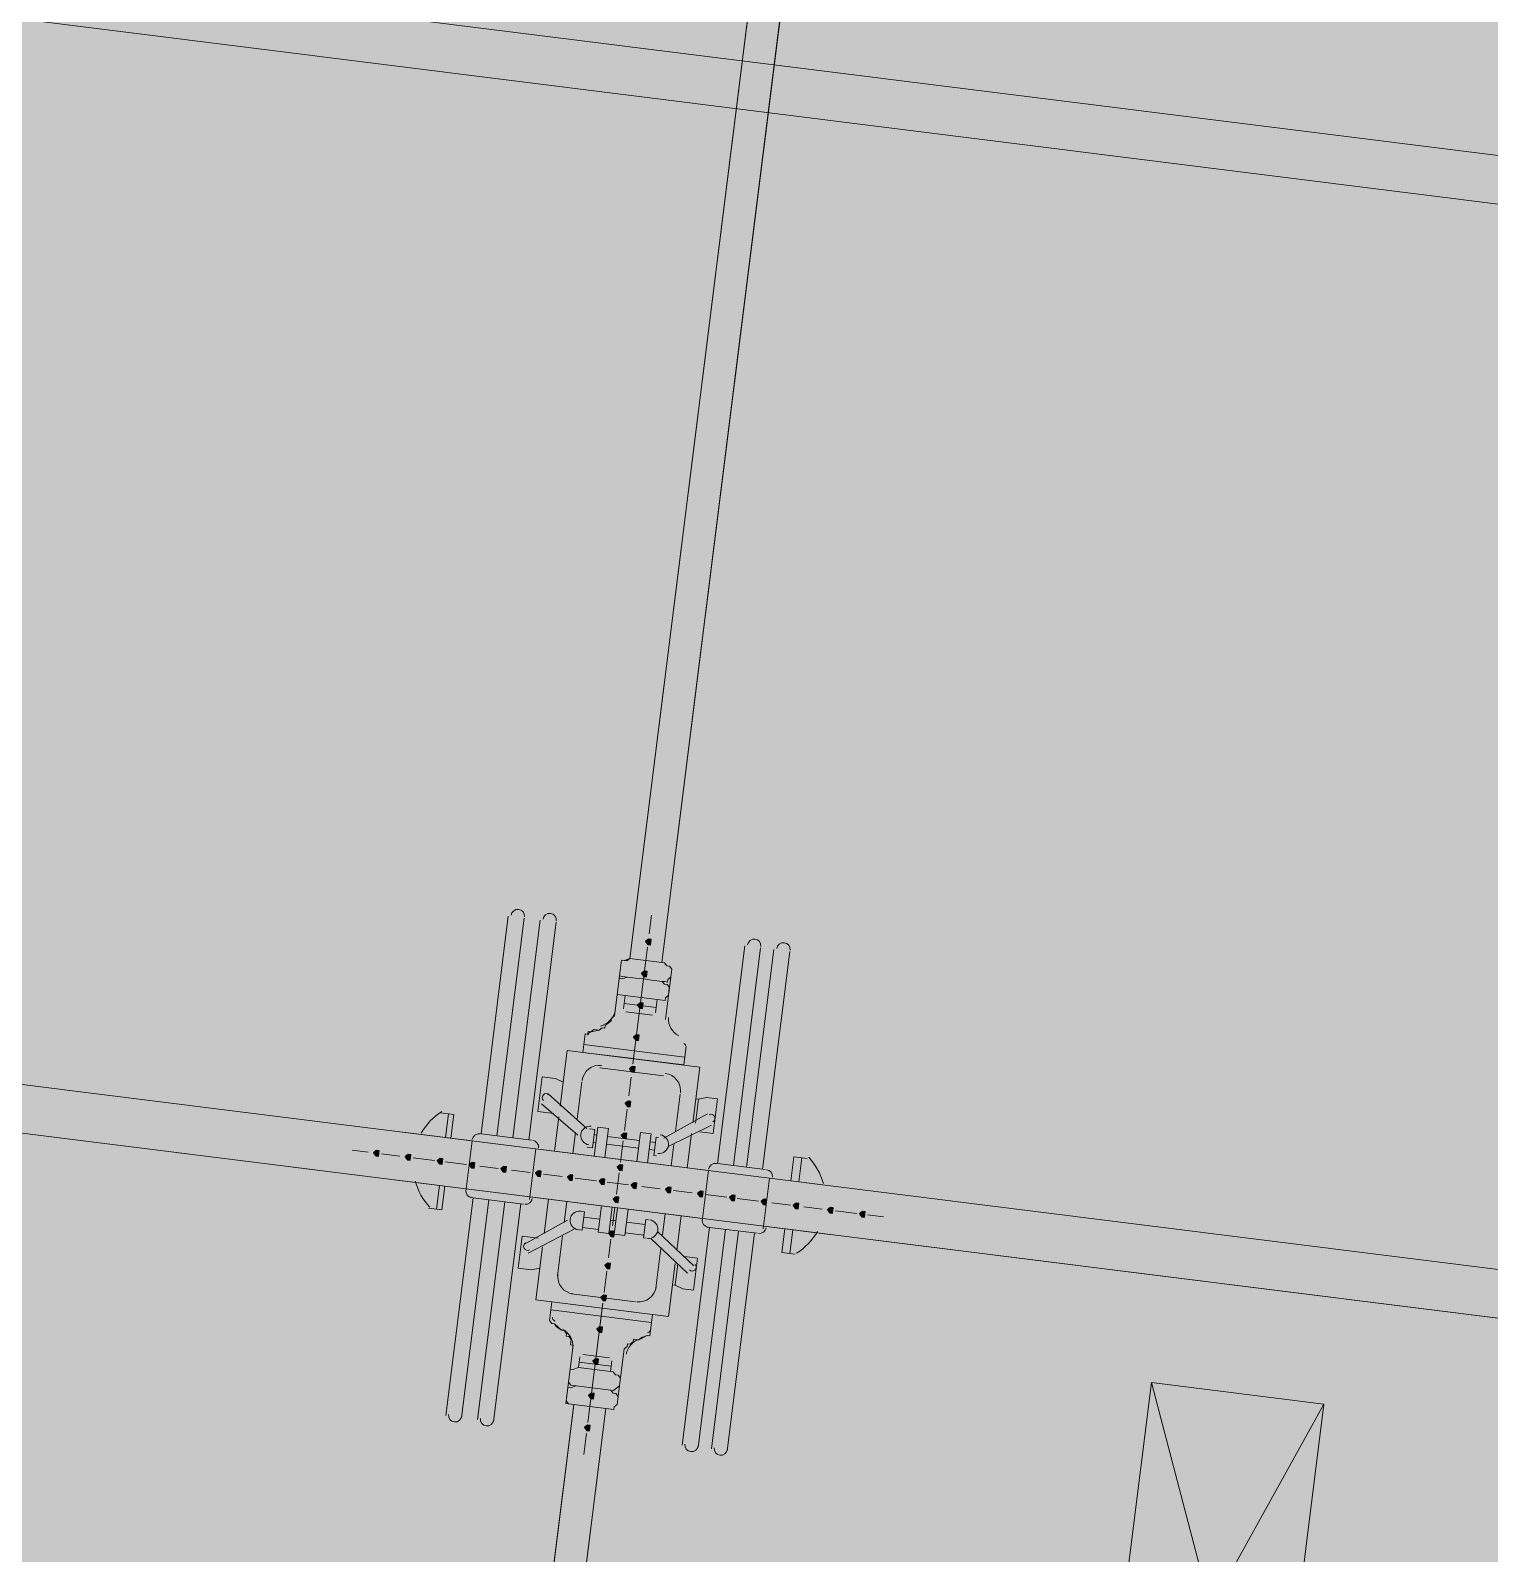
# Model space of a CAD drawing. Header units: metres. Extents: x -4 to 509425, y 7549 to 4732445.
# Drawn here: x 476043.665 to 476048.279, y 4719740.598 to 4719745.415 of the extents above; entities that cross this region are included whole.
import ezdxf

# ---------------------------------------------------------------- set-up
doc = ezdxf.new("R2010")
doc.units = ezdxf.units.M
doc.header["$LTSCALE"] = 0.01
doc.header["$MEASUREMENT"] = 0
doc.layers.get('0').update_dxf_attribs({"lineweight": 0})
doc.layers.add('_SUBESTACIÓN', color=1, linetype='Continuous')
doc.layers.add('SUBESTACION LA VID', color=253, linetype='Continuous')

# ---------------------------------------------------------------- blocks, each defined once
blk = doc.blocks.new('A$Cfff6051d')
at = {"layer": 'SUBESTACION LA VID', "transparency": 33554687}
h = blk.add_hatch(color=256, dxfattribs=at)
h.dxf.hatch_style = 2
h.paths.add_polyline_path([(476045.6269, 4719742.5315), (476045.6279, 4719742.5399), (476045.6195, 4719742.541), (476045.6101, 4719742.5336), (476045.6174, 4719742.5242), (476045.6258, 4719742.5231)])
h = blk.add_hatch(color=256, dxfattribs=at)
h.dxf.hatch_style = 2
h.paths.add_polyline_path([(476045.6142, 4719742.4307), (476045.6153, 4719742.4391), (476045.6069, 4719742.4402), (476045.5974, 4719742.4328), (476045.6048, 4719742.4234), (476045.6132, 4719742.4223)])
h = blk.add_hatch(color=256, dxfattribs=at)
h.dxf.hatch_style = 2
h.paths.add_polyline_path([(476045.6016, 4719742.3299), (476045.6026, 4719742.3383), (476045.5942, 4719742.3394), (476045.5848, 4719742.332), (476045.5921, 4719742.3226), (476045.6005, 4719742.3215)])
h = blk.add_hatch(color=256, dxfattribs=at)
h.dxf.hatch_style = 2
h.paths.add_polyline_path([(476045.5889, 4719742.2291), (476045.59, 4719742.2375), (476045.5816, 4719742.2386), (476045.5721, 4719742.2312), (476045.5795, 4719742.2218), (476045.5879, 4719742.2207)])
h = blk.add_hatch(color=256, dxfattribs=at)
h.dxf.hatch_style = 2
h.paths.add_polyline_path([(476045.5763, 4719742.1283), (476045.5774, 4719742.1367), (476045.569, 4719742.1378), (476045.5595, 4719742.1304), (476045.5668, 4719742.121), (476045.5752, 4719742.1199)])
h = blk.add_hatch(color=256, dxfattribs=at)
h.dxf.hatch_style = 2
h.paths.add_polyline_path([(476045.5626, 4719742.0191), (476045.5637, 4719742.0275), (476045.5553, 4719742.0286), (476045.5458, 4719742.0212), (476045.5532, 4719742.0118), (476045.5616, 4719742.0107)])
h = blk.add_hatch(color=256, dxfattribs=at)
h.dxf.hatch_style = 2
h.paths.add_polyline_path([(476045.55, 4719741.9183), (476045.551, 4719741.9267), (476045.5426, 4719741.9278), (476045.5332, 4719741.9204), (476045.5405, 4719741.911), (476045.5489, 4719741.9099)])
h = blk.add_hatch(color=256, dxfattribs=at)
h.dxf.hatch_style = 2
h.paths.add_polyline_path([(476044.7666, 4719741.8629), (476044.7676, 4719741.8713), (476044.7592, 4719741.8724), (476044.7498, 4719741.865), (476044.7571, 4719741.8556), (476044.7655, 4719741.8545)])
h = blk.add_hatch(color=256, dxfattribs=at)
h.dxf.hatch_style = 2
h.paths.add_polyline_path([(476044.8674, 4719741.8503), (476044.8684, 4719741.8587), (476044.86, 4719741.8598), (476044.8506, 4719741.8524), (476044.8579, 4719741.843), (476044.8663, 4719741.8419)])
h = blk.add_hatch(color=256, dxfattribs=at)
h.dxf.hatch_style = 2
h.paths.add_polyline_path([(476044.9682, 4719741.8377), (476044.9692, 4719741.8461), (476044.9608, 4719741.8471), (476044.9514, 4719741.8398), (476044.9587, 4719741.8303), (476044.9671, 4719741.8293)])
h = blk.add_hatch(color=256, dxfattribs=at)
h.dxf.hatch_style = 2
h.paths.add_polyline_path([(476045.069, 4719741.825), (476045.0701, 4719741.8334), (476045.0617, 4719741.8345), (476045.0522, 4719741.8271), (476045.0595, 4719741.8177), (476045.0679, 4719741.8166)])
h = blk.add_hatch(color=256, dxfattribs=at)
h.dxf.hatch_style = 2
h.paths.add_polyline_path([(476045.1698, 4719741.8124), (476045.1709, 4719741.8208), (476045.1625, 4719741.8218), (476045.153, 4719741.8145), (476045.1603, 4719741.805), (476045.1687, 4719741.804)])
h = blk.add_hatch(color=256, dxfattribs=at)
h.dxf.hatch_style = 2
h.paths.add_polyline_path([(476045.279, 4719741.7987), (476045.2801, 4719741.8071), (476045.2717, 4719741.8082), (476045.2622, 4719741.8008), (476045.2696, 4719741.7914), (476045.278, 4719741.7903)])
h = blk.add_hatch(color=256, dxfattribs=at)
h.dxf.hatch_style = 2
h.paths.add_polyline_path([(476045.3798, 4719741.7861), (476045.3809, 4719741.7945), (476045.3725, 4719741.7955), (476045.363, 4719741.7882), (476045.3704, 4719741.7787), (476045.3788, 4719741.7777)])
h = blk.add_hatch(color=256, dxfattribs=at)
h.dxf.hatch_style = 2
h.paths.add_polyline_path([(476045.4806, 4719741.7734), (476045.4817, 4719741.7818), (476045.4733, 4719741.7829), (476045.4638, 4719741.7755), (476045.4712, 4719741.7661), (476045.4796, 4719741.765)])
h = blk.add_hatch(color=256, dxfattribs=at)
h.dxf.hatch_style = 2
h.paths.add_polyline_path([(476045.5373, 4719741.8175), (476045.5384, 4719741.8259), (476045.53, 4719741.827), (476045.5205, 4719741.8196), (476045.5279, 4719741.8102), (476045.5363, 4719741.8091)])
h = blk.add_hatch(color=256, dxfattribs=at)
h.dxf.hatch_style = 2
h.paths.add_polyline_path([(476045.5814, 4719741.7608), (476045.5825, 4719741.7692), (476045.5741, 4719741.7702), (476045.5646, 4719741.7629), (476045.572, 4719741.7534), (476045.5804, 4719741.7524)])
h = blk.add_hatch(color=256, dxfattribs=at)
h.dxf.hatch_style = 2
h.paths.add_polyline_path([(476045.6906, 4719741.7471), (476045.6917, 4719741.7555), (476045.6833, 4719741.7565), (476045.6738, 4719741.7492), (476045.6812, 4719741.7397), (476045.6896, 4719741.7387)])
h = blk.add_hatch(color=256, dxfattribs=at)
h.dxf.hatch_style = 2
h.paths.add_polyline_path([(476045.7914, 4719741.7345), (476045.7925, 4719741.7429), (476045.7841, 4719741.7439), (476045.7746, 4719741.7366), (476045.782, 4719741.7271), (476045.7904, 4719741.7261)])
h = blk.add_hatch(color=256, dxfattribs=at)
h.dxf.hatch_style = 2
h.paths.add_polyline_path([(476045.5247, 4719741.7167), (476045.5258, 4719741.7251), (476045.5174, 4719741.7262), (476045.5079, 4719741.7188), (476045.5152, 4719741.7094), (476045.5236, 4719741.7083)])
h = blk.add_hatch(color=256, dxfattribs=at)
h.dxf.hatch_style = 2
h.paths.add_polyline_path([(476045.8922, 4719741.7218), (476045.8933, 4719741.7302), (476045.8849, 4719741.7313), (476045.8754, 4719741.7239), (476045.8828, 4719741.7145), (476045.8912, 4719741.7134)])
h = blk.add_hatch(color=256, dxfattribs=at)
h.dxf.hatch_style = 2
h.paths.add_polyline_path([(476045.993, 4719741.7092), (476045.9941, 4719741.7176), (476045.9857, 4719741.7186), (476045.9762, 4719741.7113), (476045.9836, 4719741.7018), (476045.992, 4719741.7008)])
h = blk.add_hatch(color=256, dxfattribs=at)
h.dxf.hatch_style = 2
h.paths.add_polyline_path([(476046.0938, 4719741.6965), (476046.0949, 4719741.7049), (476046.0865, 4719741.706), (476046.077, 4719741.6987), (476046.0844, 4719741.6892), (476046.0928, 4719741.6881)])
h = blk.add_hatch(color=256, dxfattribs=at)
h.dxf.hatch_style = 2
h.paths.add_polyline_path([(476046.203, 4719741.6829), (476046.2041, 4719741.6913), (476046.1957, 4719741.6923), (476046.1862, 4719741.685), (476046.1936, 4719741.6755), (476046.202, 4719741.6745)])
h = blk.add_hatch(color=256, dxfattribs=at)
h.dxf.hatch_style = 2
h.paths.add_polyline_path([(476046.3038, 4719741.6702), (476046.3049, 4719741.6786), (476046.2965, 4719741.6797), (476046.287, 4719741.6723), (476046.2944, 4719741.6629), (476046.3028, 4719741.6618)])
h = blk.add_hatch(color=256, dxfattribs=at)
h.dxf.hatch_style = 2
h.paths.add_polyline_path([(476045.511, 4719741.6075), (476045.5121, 4719741.6159), (476045.5037, 4719741.617), (476045.4942, 4719741.6096), (476045.5016, 4719741.6002), (476045.51, 4719741.5991)])
h = blk.add_hatch(color=256, dxfattribs=at)
h.dxf.hatch_style = 2
h.paths.add_polyline_path([(476045.4984, 4719741.5067), (476045.4994, 4719741.5151), (476045.491, 4719741.5162), (476045.4816, 4719741.5088), (476045.4889, 4719741.4994), (476045.4973, 4719741.4983)])
h = blk.add_hatch(color=256, dxfattribs=at)
h.dxf.hatch_style = 2
h.paths.add_polyline_path([(476045.4857, 4719741.4059), (476045.4868, 4719741.4143), (476045.4784, 4719741.4153), (476045.4689, 4719741.408), (476045.4763, 4719741.3985), (476045.4847, 4719741.3975)])
h = blk.add_hatch(color=256, dxfattribs=at)
h.dxf.hatch_style = 2
h.paths.add_polyline_path([(476045.4731, 4719741.3051), (476045.4741, 4719741.3135), (476045.4657, 4719741.3145), (476045.4563, 4719741.3072), (476045.4636, 4719741.2977), (476045.472, 4719741.2967)])
h = blk.add_hatch(color=256, dxfattribs=at)
h.dxf.hatch_style = 2
h.paths.add_polyline_path([(476045.4605, 4719741.2043), (476045.4615, 4719741.2127), (476045.4531, 4719741.2137), (476045.4437, 4719741.2064), (476045.451, 4719741.1969), (476045.4594, 4719741.1959)])
h = blk.add_hatch(color=256, dxfattribs=at)
h.dxf.hatch_style = 2
h.paths.add_polyline_path([(476045.4468, 4719741.0951), (476045.4478, 4719741.1035), (476045.4394, 4719741.1045), (476045.43, 4719741.0972), (476045.4373, 4719741.0877), (476045.4457, 4719741.0867)])
h = blk.add_hatch(color=256, dxfattribs=at)
h.dxf.hatch_style = 2
h.paths.add_polyline_path([(476045.4341, 4719740.9943), (476045.4352, 4719741.0027), (476045.4268, 4719741.0037), (476045.4173, 4719740.9964), (476045.4247, 4719740.9869), (476045.4331, 4719740.9859)])
at = {"layer": 'SUBESTACION LA VID', "lineweight": 15}
for p, q in [((476071.0252, 4719742.1716), (475975.2782, 4719754.1753)), ((476071.0063, 4719742.0204), (475975.2593, 4719754.0241)), ((476070.5903, 4719738.7022), (475974.8433, 4719750.706)), ((476070.5713, 4719738.551), (475974.8243, 4719750.5548)), ((476045.5607, 4719742.4801), (476046.2979, 4719748.3603)), ((476045.6615, 4719742.4675), (476046.3987, 4719748.3477)), ((476045.1764, 4719742.6136), (476045.09, 4719741.9248)), ((476045.1404, 4719741.9185), (476045.2268, 4719742.6073)), ((476045.6216, 4719742.5578), (476045.629, 4719742.6166)), ((476045.2772, 4719742.601), (476045.1908, 4719741.9121)), ((476045.2412, 4719741.9058), (476045.3276, 4719742.5947)), ((476045.609, 4719742.457), (476045.6163, 4719742.5158)), ((476045.8377, 4719741.8311), (476045.924, 4719742.5199)), ((476045.9744, 4719742.5136), (476045.8881, 4719741.8247)), ((476045.9301, 4719741.8195), (476046.0164, 4719742.5083)), ((476046.0668, 4719742.502), (476045.9805, 4719741.8131)), ((476045.5313, 4719742.4497), (476045.5239, 4719742.3909)), ((476045.5953, 4719742.3478), (476045.6037, 4719742.415)), ((476045.6835, 4719742.3709), (476045.6909, 4719742.4297)), ((476045.5134, 4719742.3069), (476045.5239, 4719742.3909)), ((476045.6835, 4719742.3709), (476045.673, 4719742.2868)), ((476045.5407, 4719742.3205), (476045.5428, 4719742.3373)), ((476045.5491, 4719742.3194), (476045.5491, 4719742.3194)), ((476045.5826, 4719742.247), (476045.5911, 4719742.3142)), ((476045.6436, 4719742.3247), (476045.6415, 4719742.3079)), ((476045.632, 4719742.3005), (476045.548, 4719742.311)), ((476045.6331, 4719742.3089), (476045.6331, 4719742.3089)), ((476045.4377, 4719742.2481), (476045.464, 4719742.2533)), ((476045.3621, 4719742.1893), (476045.34, 4719742.0129)), ((476045.7821, 4719742.1366), (476045.3621, 4719742.1893)), ((476045.7349, 4719742.1682), (476045.4157, 4719742.2082)), ((476045.57, 4719742.1462), (476045.5774, 4719742.205)), ((476045.6676, 4719742.1083), (476045.466, 4719742.1336)), ((476045.7821, 4719742.1366), (476045.76, 4719741.9602)), ((476045.4093, 4719742.0895), (476045.3946, 4719741.9719)), ((476045.5574, 4719742.0454), (476045.5647, 4719742.1042)), ((476045.3022, 4719742.0518), (476045.425, 4719741.9425)), ((476045.7201, 4719742.0506), (476045.7054, 4719741.933)), ((476044.9871, 4719741.9889), (476044.9619, 4719741.992)), ((476045.0039, 4719741.9868), (476044.9945, 4719741.9112)), ((476045.2812, 4719742.0203), (476045.3967, 4719741.9205)), ((476045.3358, 4719741.9793), (476045.3221, 4719741.8701)), ((476045.5437, 4719741.9362), (476045.5521, 4719742.0034)), ((476045.8062, 4719741.9886), (476045.6686, 4719741.912)), ((476045.0617, 4719741.9027), (476044.8433, 4719741.9301)), ((476045.3893, 4719741.9299), (476045.3809, 4719741.8627)), ((476045.4481, 4719741.8543), (476045.4597, 4719741.9467)), ((476045.4933, 4719741.9425), (476045.4597, 4719741.9467)), ((476045.4817, 4719741.8501), (476045.4933, 4719741.9425)), ((476045.5825, 4719741.8374), (476045.5941, 4719741.9298)), ((476045.6277, 4719741.9256), (476045.5941, 4719741.9298)), ((476045.8188, 4719741.9529), (476045.6823, 4719741.8847)), ((476045.0617, 4719741.9027), (476045.0417, 4719741.7431)), ((476045.2496, 4719741.9048), (476045.0816, 4719741.9258)), ((476045.4534, 4719741.8963), (476045.445, 4719741.8973)), ((476045.4565, 4719741.9215), (476045.4481, 4719741.9226)), ((476045.5878, 4719741.8794), (476045.487, 4719741.8921)), ((476045.5909, 4719741.9046), (476045.4901, 4719741.9173)), ((476045.531, 4719741.8354), (476045.5395, 4719741.9026)), ((476045.6161, 4719741.8332), (476045.6277, 4719741.9256)), ((476045.6413, 4719741.8983), (476045.6245, 4719741.9004)), ((476045.6518, 4719741.9141), (476045.6434, 4719741.9151)), ((476045.7001, 4719741.891), (476045.6917, 4719741.8238)), ((476045.7558, 4719741.9266), (476045.7421, 4719741.8174)), ((476044.733, 4719741.8672), (476044.6826, 4719741.8735)), ((476044.8338, 4719741.8545), (476044.775, 4719741.8619)), ((476044.943, 4719741.8408), (476044.8758, 4719741.8493)), ((476045.0438, 4719741.8282), (476044.9766, 4719741.8366)), ((476045.2433, 4719741.7179), (476045.2633, 4719741.8775)), ((476045.6382, 4719741.8731), (476045.6214, 4719741.8752)), ((476045.8293, 4719741.8321), (476045.9889, 4719741.8121)), ((476046.0792, 4719741.852), (476046.0697, 4719741.7764)), ((476046.1044, 4719741.8488), (476046.1212, 4719741.8467)), ((476045.1446, 4719741.8156), (476045.0858, 4719741.8229)), ((476045.2454, 4719741.8029), (476045.1866, 4719741.8103)), ((476045.3462, 4719741.7903), (476045.2874, 4719741.7976)), ((476045.4554, 4719741.7766), (476045.3882, 4719741.785)), ((476045.5184, 4719741.7346), (476045.5268, 4719741.8018)), ((476046.0025, 4719741.7848), (476045.9825, 4719741.6252)), ((476046.0025, 4719741.7848), (476046.2209, 4719741.7574)), ((476045.0427, 4719741.7515), (476044.8243, 4719741.7789)), ((476045.5562, 4719741.7639), (476045.489, 4719741.7724)), ((476045.657, 4719741.7513), (476045.5982, 4719741.7587)), ((476045.7578, 4719741.7387), (476045.699, 4719741.746)), ((476044.924, 4719741.6896), (476044.9492, 4719741.6865)), ((476044.9784, 4719741.0343), (476045.0648, 4719741.7232)), ((476045.1152, 4719741.7169), (476045.0288, 4719741.028)), ((476045.2244, 4719741.7032), (476045.0564, 4719741.7242)), ((476045.0792, 4719741.0217), (476045.1656, 4719741.7105)), ((476045.216, 4719741.7042), (476045.1296, 4719741.0154)), ((476045.7903, 4719741.6578), (476045.2443, 4719741.7263)), ((476045.3031, 4719741.7189), (476045.2894, 4719741.6097)), ((476045.3619, 4719741.7115), (476045.3535, 4719741.6443)), ((476045.4711, 4719741.6978), (476045.4606, 4719741.6138)), ((476045.5047, 4719741.6936), (476045.4942, 4719741.6096)), ((476045.5058, 4719741.6338), (476045.5131, 4719741.6926)), ((476045.5215, 4719741.6915), (476045.511, 4719741.6075)), ((476045.5551, 4719741.6873), (476045.5446, 4719741.6033)), ((476045.867, 4719741.725), (476045.7998, 4719741.7334)), ((476045.9678, 4719741.7123), (476045.9006, 4719741.7208)), ((476046.0686, 4719741.6997), (476046.0098, 4719741.7071)), ((476046.1694, 4719741.6871), (476046.1106, 4719741.6944)), ((476045.2254, 4719741.5751), (476045.363, 4719741.6517)), ((476045.4659, 4719741.6558), (476045.4155, 4719741.6621)), ((476045.5163, 4719741.6495), (476045.4995, 4719741.6516)), ((476045.6087, 4719741.6379), (476045.5499, 4719741.6453)), ((476045.6727, 4719741.6726), (476045.6643, 4719741.6053)), ((476045.7231, 4719741.6662), (476045.7095, 4719741.557)), ((476046.2786, 4719741.6734), (476046.2114, 4719741.6818)), ((476046.3626, 4719741.6628), (476046.3122, 4719741.6692)), ((476045.239, 4719741.5477), (476045.385, 4719741.6233)), ((476045.3482, 4719741.6023), (476045.3324, 4719741.4763)), ((476045.4617, 4719741.6222), (476045.4113, 4719741.6285)), ((476045.4942, 4719741.6096), (476045.4606, 4719741.6138)), ((476045.4931, 4719741.533), (476045.5005, 4719741.5918)), ((476045.5121, 4719741.6159), (476045.4953, 4719741.618)), ((476045.5446, 4719741.6033), (476045.511, 4719741.6075)), ((476045.6045, 4719741.6043), (476045.5457, 4719741.6117)), ((476045.6118, 4719741.5949), (476045.6034, 4719741.5959)), ((476045.743, 4719741.4846), (476045.6286, 4719741.5928)), ((476045.763, 4719741.5077), (476045.6486, 4719741.6159)), ((476045.8124, 4719741.6294), (476045.726, 4719740.9406)), ((476045.7764, 4719740.9343), (476045.8628, 4719741.6231)), ((476045.804, 4719741.6305), (476045.9636, 4719741.6105)), ((476045.9048, 4719741.6179), (476045.8184, 4719740.929)), ((476045.8688, 4719740.9227), (476045.9552, 4719741.6115)), ((476045.9836, 4719741.6336), (476046.202, 4719741.6062)), ((476045.2842, 4719741.5677), (476045.2631, 4719741.3997)), ((476045.659, 4719741.5633), (476045.6432, 4719741.4373)), ((476046.0833, 4719741.5443), (476046.0665, 4719741.5464)), ((476045.7042, 4719741.515), (476045.6831, 4719741.347)), ((476045.4794, 4719741.4237), (476045.4879, 4719741.491)), ((476045.6831, 4719741.347), (476045.2631, 4719741.3997)), ((476045.5781, 4719741.3943), (476045.3765, 4719741.4196)), ((476045.6296, 4719741.3281), (476045.3104, 4719741.3682)), ((476045.4668, 4719741.3229), (476045.4752, 4719741.3901)), ((476045.3219, 4719741.324), (476045.345, 4719741.3041)), ((476045.4542, 4719741.2221), (476045.4615, 4719741.2809)), ((476045.5886, 4719741.2735), (476045.6159, 4719741.2872)), ((476045.3807, 4719741.2484), (476045.3691, 4719741.156)), ((476045.4027, 4719741.2201), (476045.4006, 4719741.2033)), ((476045.4111, 4719741.219), (476045.4111, 4719741.219)), ((476045.4962, 4719741.2169), (476045.4122, 4719741.2274)), ((476045.4951, 4719741.2085), (476045.4951, 4719741.2085)), ((476045.5014, 4719741.1906), (476045.5035, 4719741.2074)), ((476045.5287, 4719741.136), (476045.5403, 4719741.2284)), ((476045.3617, 4719741.0972), (476045.3691, 4719741.156)), ((476045.4415, 4719741.1213), (476045.4489, 4719741.1801)), ((476045.5287, 4719741.136), (476045.5213, 4719741.0772)), ((476047.2099, 4719741.1385), (476047.5853, 4719739.7092)), ((476045.0868, 4719738.7), (476045.3837, 4719741.0689)), ((476045.4278, 4719741.0121), (476045.4363, 4719741.0793)), ((476045.1876, 4719738.6873), (476045.4846, 4719741.0562)), ((476045.4152, 4719740.9113), (476045.4236, 4719740.9785))]:
    blk.add_line(p, q, dxfattribs=at)
at = {"layer": 'SUBESTACION LA VID', "lineweight": 0}
for p, q in [((476045.5607, 4719742.4801), (476045.6615, 4719742.4675)), ((476045.7317, 4719742.143), (476045.7391, 4719742.2018))]:
    blk.add_line(p, q, dxfattribs=at)
at = {"layer": 'SUBESTACION LA VID', "lineweight": 15}
for points in [[(476071.0063, 4719742.0204), (476071.0252, 4719742.1716), (475975.2782, 4719754.1753), (475975.2593, 4719754.0241), (476071.0063, 4719742.0204)], [(476070.5713, 4719738.551), (476070.5903, 4719738.7022), (475974.8433, 4719750.706), (475974.8243, 4719750.5548), (476070.5713, 4719738.551)], [(476045.5607, 4719742.4801), (476045.6615, 4719742.4675), (476046.3987, 4719748.3477), (476046.2979, 4719748.3603), (476045.5607, 4719742.4801)], [(476045.4188, 4719742.2334), (476045.4125, 4719742.183), (476045.5721, 4719742.163), (476045.6111, 4719742.4738), (476045.5859, 4719742.4769), (476045.5775, 4719742.478), (476045.5691, 4719742.4791), (476045.5607, 4719742.4801), (476045.5512, 4719742.4728), (476045.5428, 4719742.4738), (476045.5344, 4719742.4749), (476045.5334, 4719742.4665), (476045.5323, 4719742.4581), (476045.5313, 4719742.4497), (476045.5239, 4719742.3909), (476045.5134, 4719742.3069), (476045.5123, 4719742.2985), (476045.5028, 4719742.2911), (476045.5018, 4719742.2827), (476045.4923, 4719742.2754), (476045.4829, 4719742.268), (476045.4818, 4719742.2596), (476045.4734, 4719742.2607), (476045.464, 4719742.2533), (476045.4472, 4719742.2554), (476045.4377, 4719742.2481), (476045.4293, 4719742.2491), (476045.4283, 4719742.2407), (476045.4199, 4719742.2418), (476045.4188, 4719742.2334)], [(476045.5313, 4719742.4497), (476045.5302, 4719742.4413), (476045.5292, 4719742.4329), (476045.5281, 4719742.4245), (476045.5365, 4719742.4234), (476045.5533, 4719742.4213), (476045.5701, 4719742.4192), (476045.5785, 4719742.4181), (476045.6037, 4719742.415), (476045.6289, 4719742.4118), (476045.6457, 4719742.4097), (476045.6625, 4719742.4076), (476045.6709, 4719742.4066), (476045.6793, 4719742.4055), (476045.6804, 4719742.4139), (476045.6898, 4719742.4213), (476045.6909, 4719742.4297), (476045.6919, 4719742.4381), (476045.693, 4719742.4465), (476045.6856, 4719742.4559), (476045.6772, 4719742.457), (476045.6699, 4719742.4664), (476045.6531, 4719742.4685), (476045.6363, 4719742.4706), (476045.6111, 4719742.4738), (476045.5859, 4719742.4769), (476045.5775, 4719742.478), (476045.5607, 4719742.4801), (476045.5428, 4719742.4738), (476045.5344, 4719742.4749), (476045.5334, 4719742.4665), (476045.5323, 4719742.4581), (476045.5313, 4719742.4497)], [(476045.5963, 4719742.3562), (476045.6215, 4719742.353), (476045.6383, 4719742.3509), (476045.6551, 4719742.3488), (476045.6635, 4719742.3478), (476045.6719, 4719742.3467), (476045.673, 4719742.3551), (476045.6824, 4719742.3625), (476045.6835, 4719742.3709), (476045.6845, 4719742.3793), (476045.6856, 4719742.3877), (476045.6783, 4719742.3971), (476045.6699, 4719742.3982), (476045.6625, 4719742.4076), (476045.6457, 4719742.4097), (476045.6289, 4719742.4118), (476045.6037, 4719742.415), (476045.5785, 4719742.4181), (476045.5701, 4719742.4192), (476045.5533, 4719742.4213), (476045.5354, 4719742.415), (476045.527, 4719742.4161), (476045.526, 4719742.4077), (476045.5249, 4719742.3993), (476045.5239, 4719742.3909), (476045.5228, 4719742.3825), (476045.5218, 4719742.3741), (476045.5207, 4719742.3657), (476045.5291, 4719742.3646), (476045.5459, 4719742.3625), (476045.5627, 4719742.3604), (476045.5711, 4719742.3593), (476045.5963, 4719742.3562)], [(476045.6467, 4719742.3499), (476045.6436, 4719742.3247), (476045.5428, 4719742.3373), (476045.5459, 4719742.3625)], [(476045.738, 4719742.1934), (476045.7349, 4719742.1682), (476045.7317, 4719742.143), (476045.4125, 4719742.183), (476045.4157, 4719742.2082), (476045.4188, 4719742.2334)], [(476045.32, 4719741.9898), (476045.3116, 4719741.9909), (476045.2696, 4719741.9961), (476045.2833, 4719742.1053), (476045.3253, 4719742.1001), (476045.3495, 4719742.0885), (476045.34, 4719742.0129)], [(476045.7695, 4719742.0358), (476045.7779, 4719742.0348), (476045.7684, 4719741.9592)], [(476045.824, 4719741.9266), (476045.8377, 4719742.0358), (476045.8041, 4719742.04), (476045.7779, 4719742.0348)], [(476044.9777, 4719741.9133), (476044.9871, 4719741.9889), (476045.0039, 4719741.9868)], [(476045.426, 4719741.8827), (476045.4428, 4719741.8805), (476045.4502, 4719741.9394), (476045.4334, 4719741.9415)], [(476045.824, 4719741.9266), (476045.7904, 4719741.9308), (476045.782, 4719741.9319)], [(476045.6445, 4719741.8553), (476045.6361, 4719741.8563), (476045.6434, 4719741.9151)], [(476045.7893, 4719741.6494), (476045.8093, 4719741.809), (476045.2633, 4719741.8775)], [(476046.0949, 4719741.7732), (476046.1044, 4719741.8488), (476046.0792, 4719741.852)], [(476044.9755, 4719741.76), (476044.966, 4719741.6844), (476044.9492, 4719741.6865), (476044.9587, 4719741.7621)], [(476045.4008, 4719741.681), (476045.4176, 4719741.6789), (476045.4102, 4719741.6201), (476045.3934, 4719741.6222)], [(476045.6192, 4719741.6537), (476045.6108, 4719741.6547), (476045.6034, 4719741.5959)], [(476045.2705, 4719741.595), (476045.2621, 4719741.596), (476045.2201, 4719741.6013), (476045.2075, 4719741.5005), (476045.2495, 4719741.4952), (476045.2757, 4719741.5005), (476045.2842, 4719741.5677)], [(476046.0508, 4719741.6252), (476046.0413, 4719741.5496), (476046.0665, 4719741.5464), (476046.076, 4719741.622)], [(476045.6958, 4719741.4478), (476045.7042, 4719741.4468), (476045.7126, 4719741.514)], [(476045.7745, 4719741.5318), (476045.7619, 4719741.431), (476045.7283, 4719741.4352), (476045.7042, 4719741.4468)], [(476045.7745, 4719741.5318), (476045.7409, 4719741.536), (476045.7325, 4719741.5371)], [(476045.3061, 4719741.3346), (476045.3135, 4719741.3934), (476045.4731, 4719741.3733), (476045.4342, 4719741.0625), (476045.409, 4719741.0657), (476045.4006, 4719741.0667), (476045.3922, 4719741.0678), (476045.3837, 4719741.0689), (476045.3753, 4719741.0699), (476045.3669, 4719741.071), (476045.3596, 4719741.0804), (476045.3607, 4719741.0888), (476045.3617, 4719741.0972), (476045.3628, 4719741.1056), (476045.3691, 4719741.156), (476045.3807, 4719741.2484), (476045.3817, 4719741.2568), (476045.3733, 4719741.2579), (476045.3744, 4719741.2663), (476045.3754, 4719741.2747), (476045.3681, 4719741.2841), (476045.3597, 4719741.2852), (476045.3607, 4719741.2936), (476045.3534, 4719741.303), (476045.345, 4719741.3041), (476045.3292, 4719741.3146), (476045.3219, 4719741.324), (476045.3135, 4719741.3251), (476045.3061, 4719741.3346)], [(476045.6253, 4719741.2945), (476045.6296, 4719741.3281), (476045.6327, 4719741.3533), (476045.3135, 4719741.3934), (476045.3104, 4719741.3682), (476045.3061, 4719741.3346)], [(476045.6253, 4719741.2945), (476045.6327, 4719741.3533), (476045.4731, 4719741.3733), (476045.4342, 4719741.0625), (476045.4594, 4719741.0594), (476045.4678, 4719741.0583), (476045.4846, 4719741.0562), (476045.493, 4719741.0552), (476045.5014, 4719741.0541), (476045.5098, 4719741.0531), (476045.5108, 4719741.0615), (476045.5203, 4719741.0688), (476045.5213, 4719741.0772), (476045.5224, 4719741.0856), (476045.5287, 4719741.136), (476045.5403, 4719741.2284), (476045.5413, 4719741.2368), (476045.5424, 4719741.2452), (476045.5518, 4719741.2526), (476045.5529, 4719741.261), (476045.5613, 4719741.2599), (476045.5707, 4719741.2673), (476045.5718, 4719741.2757), (476045.5886, 4719741.2735), (476045.598, 4719741.2809), (476045.6159, 4719741.2872), (476045.6243, 4719741.2861), (476045.6253, 4719741.2945)], [(476045.4489, 4719741.1801), (476045.4741, 4719741.177), (476045.4909, 4719741.1749), (476045.5077, 4719741.1728), (476045.515, 4719741.1633), (476045.5234, 4719741.1623), (476045.5308, 4719741.1528), (476045.5297, 4719741.1444), (476045.5287, 4719741.136), (476045.5276, 4719741.1276), (476045.5182, 4719741.1203), (476045.5087, 4719741.1129), (476045.5003, 4719741.114), (476045.4835, 4719741.1161), (476045.4667, 4719741.1182), (476045.4415, 4719741.1213), (476045.4163, 4719741.1245), (476045.4079, 4719741.1255), (476045.3911, 4719741.1277), (476045.3743, 4719741.1298), (476045.367, 4719741.1392), (476045.368, 4719741.1476), (476045.3691, 4719741.156), (476045.3701, 4719741.1644), (476045.3712, 4719741.1728), (476045.3722, 4719741.1812), (476045.3806, 4719741.1802), (476045.3985, 4719741.1865), (476045.4153, 4719741.1844), (476045.4237, 4719741.1833), (476045.4489, 4719741.1801)], [(476045.4993, 4719741.1738), (476045.5014, 4719741.1906), (476045.4006, 4719741.2033), (476045.3985, 4719741.1865)], [(476045.3617, 4719741.0972), (476045.3628, 4719741.1056), (476045.3638, 4719741.114), (476045.3649, 4719741.1224), (476045.3733, 4719741.1214), (476045.3911, 4719741.1277), (476045.4079, 4719741.1255), (476045.4163, 4719741.1245), (476045.4415, 4719741.1213), (476045.4667, 4719741.1182), (476045.4835, 4719741.1161), (476045.5003, 4719741.114), (476045.5077, 4719741.1045), (476045.5161, 4719741.1035), (476045.5234, 4719741.094), (476045.5224, 4719741.0856), (476045.5213, 4719741.0772), (476045.5203, 4719741.0688), (476045.5108, 4719741.0615), (476045.5098, 4719741.0531), (476045.5014, 4719741.0541), (476045.493, 4719741.0552), (476045.4762, 4719741.0573), (476045.4594, 4719741.0594), (476045.4342, 4719741.0625), (476045.409, 4719741.0657), (476045.4006, 4719741.0667), (476045.3837, 4719741.0689), (476045.3669, 4719741.071), (476045.3585, 4719741.072), (476045.3596, 4719741.0804), (476045.3607, 4719741.0888), (476045.3617, 4719741.0972)], [(476047.0393, 4719739.7777), (476047.5853, 4719739.7092), (476047.7559, 4719741.0701), (476047.2099, 4719741.1385), (476047.0393, 4719739.7777), (476047.7559, 4719741.0701)], [(476045.0868, 4719738.7), (476045.1876, 4719738.6873), (476045.4846, 4719741.0562), (476045.3837, 4719741.0689), (476045.0868, 4719738.7)]]:
    blk.add_lwpolyline(points, dxfattribs=at)
at = {"layer": 'SUBESTACION LA VID'}
for points in [[(476045.6269, 4719742.5315), (476045.6279, 4719742.5399), (476045.6195, 4719742.541), (476045.6101, 4719742.5336), (476045.6174, 4719742.5242), (476045.6258, 4719742.5231)], [(476045.6142, 4719742.4307), (476045.6153, 4719742.4391), (476045.6069, 4719742.4402), (476045.5974, 4719742.4328), (476045.6048, 4719742.4234), (476045.6132, 4719742.4223)], [(476045.6016, 4719742.3299), (476045.6026, 4719742.3383), (476045.5942, 4719742.3394), (476045.5848, 4719742.332), (476045.5921, 4719742.3226), (476045.6005, 4719742.3215)], [(476045.5889, 4719742.2291), (476045.59, 4719742.2375), (476045.5816, 4719742.2386), (476045.5721, 4719742.2312), (476045.5795, 4719742.2218), (476045.5879, 4719742.2207)], [(476045.5763, 4719742.1283), (476045.5774, 4719742.1367), (476045.569, 4719742.1378), (476045.5595, 4719742.1304), (476045.5668, 4719742.121), (476045.5752, 4719742.1199)], [(476045.5626, 4719742.0191), (476045.5637, 4719742.0275), (476045.5553, 4719742.0286), (476045.5458, 4719742.0212), (476045.5532, 4719742.0118), (476045.5616, 4719742.0107)], [(476045.55, 4719741.9183), (476045.551, 4719741.9267), (476045.5426, 4719741.9278), (476045.5332, 4719741.9204), (476045.5405, 4719741.911), (476045.5489, 4719741.9099)], [(476044.7666, 4719741.8629), (476044.7676, 4719741.8713), (476044.7592, 4719741.8724), (476044.7498, 4719741.865), (476044.7571, 4719741.8556), (476044.7655, 4719741.8545)], [(476044.8674, 4719741.8503), (476044.8684, 4719741.8587), (476044.86, 4719741.8598), (476044.8506, 4719741.8524), (476044.8579, 4719741.843), (476044.8663, 4719741.8419)], [(476044.9682, 4719741.8377), (476044.9692, 4719741.8461), (476044.9608, 4719741.8471), (476044.9514, 4719741.8398), (476044.9587, 4719741.8303), (476044.9671, 4719741.8293)], [(476045.069, 4719741.825), (476045.0701, 4719741.8334), (476045.0617, 4719741.8345), (476045.0522, 4719741.8271), (476045.0595, 4719741.8177), (476045.0679, 4719741.8166)], [(476045.1698, 4719741.8124), (476045.1709, 4719741.8208), (476045.1625, 4719741.8218), (476045.153, 4719741.8145), (476045.1603, 4719741.805), (476045.1687, 4719741.804)], [(476045.279, 4719741.7987), (476045.2801, 4719741.8071), (476045.2717, 4719741.8082), (476045.2622, 4719741.8008), (476045.2696, 4719741.7914), (476045.278, 4719741.7903)], [(476045.3798, 4719741.7861), (476045.3809, 4719741.7945), (476045.3725, 4719741.7955), (476045.363, 4719741.7882), (476045.3704, 4719741.7787), (476045.3788, 4719741.7777)], [(476045.4806, 4719741.7734), (476045.4817, 4719741.7818), (476045.4733, 4719741.7829), (476045.4638, 4719741.7755), (476045.4712, 4719741.7661), (476045.4796, 4719741.765)], [(476045.5373, 4719741.8175), (476045.5384, 4719741.8259), (476045.53, 4719741.827), (476045.5205, 4719741.8196), (476045.5279, 4719741.8102), (476045.5363, 4719741.8091)], [(476045.5814, 4719741.7608), (476045.5825, 4719741.7692), (476045.5741, 4719741.7702), (476045.5646, 4719741.7629), (476045.572, 4719741.7534), (476045.5804, 4719741.7524)], [(476045.6906, 4719741.7471), (476045.6917, 4719741.7555), (476045.6833, 4719741.7565), (476045.6738, 4719741.7492), (476045.6812, 4719741.7397), (476045.6896, 4719741.7387)], [(476045.7914, 4719741.7345), (476045.7925, 4719741.7429), (476045.7841, 4719741.7439), (476045.7746, 4719741.7366), (476045.782, 4719741.7271), (476045.7904, 4719741.7261)], [(476045.5247, 4719741.7167), (476045.5258, 4719741.7251), (476045.5174, 4719741.7262), (476045.5079, 4719741.7188), (476045.5152, 4719741.7094), (476045.5236, 4719741.7083)], [(476045.8922, 4719741.7218), (476045.8933, 4719741.7302), (476045.8849, 4719741.7313), (476045.8754, 4719741.7239), (476045.8828, 4719741.7145), (476045.8912, 4719741.7134)], [(476045.993, 4719741.7092), (476045.9941, 4719741.7176), (476045.9857, 4719741.7186), (476045.9762, 4719741.7113), (476045.9836, 4719741.7018), (476045.992, 4719741.7008)], [(476046.0938, 4719741.6965), (476046.0949, 4719741.7049), (476046.0865, 4719741.706), (476046.077, 4719741.6987), (476046.0844, 4719741.6892), (476046.0928, 4719741.6881)], [(476046.203, 4719741.6829), (476046.2041, 4719741.6913), (476046.1957, 4719741.6923), (476046.1862, 4719741.685), (476046.1936, 4719741.6755), (476046.202, 4719741.6745)], [(476046.3038, 4719741.6702), (476046.3049, 4719741.6786), (476046.2965, 4719741.6797), (476046.287, 4719741.6723), (476046.2944, 4719741.6629), (476046.3028, 4719741.6618)], [(476045.511, 4719741.6075), (476045.5121, 4719741.6159), (476045.5037, 4719741.617), (476045.4942, 4719741.6096), (476045.5016, 4719741.6002), (476045.51, 4719741.5991)], [(476045.4984, 4719741.5067), (476045.4994, 4719741.5151), (476045.491, 4719741.5162), (476045.4816, 4719741.5088), (476045.4889, 4719741.4994), (476045.4973, 4719741.4983)], [(476045.4857, 4719741.4059), (476045.4868, 4719741.4143), (476045.4784, 4719741.4153), (476045.4689, 4719741.408), (476045.4763, 4719741.3985), (476045.4847, 4719741.3975)], [(476045.4731, 4719741.3051), (476045.4741, 4719741.3135), (476045.4657, 4719741.3145), (476045.4563, 4719741.3072), (476045.4636, 4719741.2977), (476045.472, 4719741.2967)], [(476045.4605, 4719741.2043), (476045.4615, 4719741.2127), (476045.4531, 4719741.2137), (476045.4437, 4719741.2064), (476045.451, 4719741.1969), (476045.4594, 4719741.1959)], [(476045.4468, 4719741.0951), (476045.4478, 4719741.1035), (476045.4394, 4719741.1045), (476045.43, 4719741.0972), (476045.4373, 4719741.0877), (476045.4457, 4719741.0867)], [(476045.4341, 4719740.9943), (476045.4352, 4719741.0027), (476045.4268, 4719741.0037), (476045.4173, 4719740.9964), (476045.4247, 4719740.9869), (476045.4331, 4719740.9859)]]:
    blk.add_lwpolyline(points, close=True, dxfattribs=at)
at = {"layer": 'SUBESTACION LA VID', "lineweight": 0}
for points in [[(476045.6269, 4719742.5315), (476045.6279, 4719742.5399), (476045.6195, 4719742.541), (476045.6101, 4719742.5336), (476045.6174, 4719742.5242), (476045.6258, 4719742.5231)], [(476045.6142, 4719742.4307), (476045.6153, 4719742.4391), (476045.6069, 4719742.4402), (476045.5974, 4719742.4328), (476045.6048, 4719742.4234), (476045.6132, 4719742.4223)], [(476045.6016, 4719742.3299), (476045.6026, 4719742.3383), (476045.5942, 4719742.3394), (476045.5848, 4719742.332), (476045.5921, 4719742.3226), (476045.6005, 4719742.3215)], [(476045.5889, 4719742.2291), (476045.59, 4719742.2375), (476045.5816, 4719742.2386), (476045.5721, 4719742.2312), (476045.5795, 4719742.2218), (476045.5879, 4719742.2207)], [(476045.5763, 4719742.1283), (476045.5774, 4719742.1367), (476045.569, 4719742.1378), (476045.5595, 4719742.1304), (476045.5668, 4719742.121), (476045.5752, 4719742.1199)], [(476045.5626, 4719742.0191), (476045.5637, 4719742.0275), (476045.5553, 4719742.0286), (476045.5458, 4719742.0212), (476045.5532, 4719742.0118), (476045.5616, 4719742.0107)], [(476045.55, 4719741.9183), (476045.551, 4719741.9267), (476045.5426, 4719741.9278), (476045.5332, 4719741.9204), (476045.5405, 4719741.911), (476045.5489, 4719741.9099)], [(476044.7666, 4719741.8629), (476044.7676, 4719741.8713), (476044.7592, 4719741.8724), (476044.7498, 4719741.865), (476044.7571, 4719741.8556), (476044.7655, 4719741.8545)], [(476044.8674, 4719741.8503), (476044.8684, 4719741.8587), (476044.86, 4719741.8598), (476044.8506, 4719741.8524), (476044.8579, 4719741.843), (476044.8663, 4719741.8419)], [(476044.9682, 4719741.8377), (476044.9692, 4719741.8461), (476044.9608, 4719741.8471), (476044.9514, 4719741.8398), (476044.9587, 4719741.8303), (476044.9671, 4719741.8293)], [(476045.069, 4719741.825), (476045.0701, 4719741.8334), (476045.0617, 4719741.8345), (476045.0522, 4719741.8271), (476045.0595, 4719741.8177), (476045.0679, 4719741.8166)], [(476045.1698, 4719741.8124), (476045.1709, 4719741.8208), (476045.1625, 4719741.8218), (476045.153, 4719741.8145), (476045.1603, 4719741.805), (476045.1687, 4719741.804)], [(476045.279, 4719741.7987), (476045.2801, 4719741.8071), (476045.2717, 4719741.8082), (476045.2622, 4719741.8008), (476045.2696, 4719741.7914), (476045.278, 4719741.7903)], [(476045.3798, 4719741.7861), (476045.3809, 4719741.7945), (476045.3725, 4719741.7955), (476045.363, 4719741.7882), (476045.3704, 4719741.7787), (476045.3788, 4719741.7777)], [(476045.4806, 4719741.7734), (476045.4817, 4719741.7818), (476045.4733, 4719741.7829), (476045.4638, 4719741.7755), (476045.4712, 4719741.7661), (476045.4796, 4719741.765)], [(476045.5373, 4719741.8175), (476045.5384, 4719741.8259), (476045.53, 4719741.827), (476045.5205, 4719741.8196), (476045.5279, 4719741.8102), (476045.5363, 4719741.8091)], [(476045.5814, 4719741.7608), (476045.5825, 4719741.7692), (476045.5741, 4719741.7702), (476045.5646, 4719741.7629), (476045.572, 4719741.7534), (476045.5804, 4719741.7524)], [(476045.6906, 4719741.7471), (476045.6917, 4719741.7555), (476045.6833, 4719741.7565), (476045.6738, 4719741.7492), (476045.6812, 4719741.7397), (476045.6896, 4719741.7387)], [(476045.7914, 4719741.7345), (476045.7925, 4719741.7429), (476045.7841, 4719741.7439), (476045.7746, 4719741.7366), (476045.782, 4719741.7271), (476045.7904, 4719741.7261)], [(476045.5247, 4719741.7167), (476045.5258, 4719741.7251), (476045.5174, 4719741.7262), (476045.5079, 4719741.7188), (476045.5152, 4719741.7094), (476045.5236, 4719741.7083)], [(476045.8922, 4719741.7218), (476045.8933, 4719741.7302), (476045.8849, 4719741.7313), (476045.8754, 4719741.7239), (476045.8828, 4719741.7145), (476045.8912, 4719741.7134)], [(476045.993, 4719741.7092), (476045.9941, 4719741.7176), (476045.9857, 4719741.7186), (476045.9762, 4719741.7113), (476045.9836, 4719741.7018), (476045.992, 4719741.7008)], [(476046.0938, 4719741.6965), (476046.0949, 4719741.7049), (476046.0865, 4719741.706), (476046.077, 4719741.6987), (476046.0844, 4719741.6892), (476046.0928, 4719741.6881)], [(476046.203, 4719741.6829), (476046.2041, 4719741.6913), (476046.1957, 4719741.6923), (476046.1862, 4719741.685), (476046.1936, 4719741.6755), (476046.202, 4719741.6745)], [(476046.3038, 4719741.6702), (476046.3049, 4719741.6786), (476046.2965, 4719741.6797), (476046.287, 4719741.6723), (476046.2944, 4719741.6629), (476046.3028, 4719741.6618)], [(476045.511, 4719741.6075), (476045.5121, 4719741.6159), (476045.5037, 4719741.617), (476045.4942, 4719741.6096), (476045.5016, 4719741.6002), (476045.51, 4719741.5991)], [(476045.4984, 4719741.5067), (476045.4994, 4719741.5151), (476045.491, 4719741.5162), (476045.4816, 4719741.5088), (476045.4889, 4719741.4994), (476045.4973, 4719741.4983)], [(476045.4857, 4719741.4059), (476045.4868, 4719741.4143), (476045.4784, 4719741.4153), (476045.4689, 4719741.408), (476045.4763, 4719741.3985), (476045.4847, 4719741.3975)], [(476045.4731, 4719741.3051), (476045.4741, 4719741.3135), (476045.4657, 4719741.3145), (476045.4563, 4719741.3072), (476045.4636, 4719741.2977), (476045.472, 4719741.2967)], [(476045.4605, 4719741.2043), (476045.4615, 4719741.2127), (476045.4531, 4719741.2137), (476045.4437, 4719741.2064), (476045.451, 4719741.1969), (476045.4594, 4719741.1959)], [(476045.4468, 4719741.0951), (476045.4478, 4719741.1035), (476045.4394, 4719741.1045), (476045.43, 4719741.0972), (476045.4373, 4719741.0877), (476045.4457, 4719741.0867)], [(476045.4341, 4719740.9943), (476045.4352, 4719741.0027), (476045.4268, 4719741.0037), (476045.4173, 4719740.9964), (476045.4247, 4719740.9869), (476045.4331, 4719740.9859)]]:
    blk.add_lwpolyline(points, close=True, dxfattribs=at)
for points in [[(476045.5134, 4719742.3069), (476045.5313, 4719742.4497), (476045.5323, 4719742.4581), (476045.5134, 4719742.3069), (476045.5334, 4719742.4665)], [(476045.3807, 4719741.2484), (476045.3628, 4719741.1056), (476045.3617, 4719741.0972), (476045.3807, 4719741.2484), (476045.3607, 4719741.0888)]]:
    blk.add_lwpolyline(points, dxfattribs=at)
at = {"layer": 'SUBESTACION LA VID', "lineweight": 15}
for points in [[(476045.2273, 4719742.6115), (476045.2288, 4719742.6231), (476045.2206, 4719742.6337), (476045.209, 4719742.6351), (476045.1974, 4719742.6366), (476045.1868, 4719742.6284), (476045.1853, 4719742.6168)], [(476045.3281, 4719742.5989), (476045.3296, 4719742.6105), (476045.3214, 4719742.621), (476045.3098, 4719742.6225), (476045.2982, 4719742.6239), (476045.2876, 4719742.6157), (476045.2861, 4719742.6041)], [(476045.9749, 4719742.5178), (476045.9764, 4719742.5294), (476045.9682, 4719742.5399), (476045.9566, 4719742.5414), (476045.945, 4719742.5428), (476045.9344, 4719742.5346), (476045.9329, 4719742.523)], [(476046.0674, 4719742.5062), (476046.0688, 4719742.5178), (476046.0606, 4719742.5284), (476046.049, 4719742.5298), (476046.0374, 4719742.5313), (476046.0268, 4719742.523), (476046.0254, 4719742.5114)], [(476045.305, 4719742.0491), (476045.2998, 4719742.0538), (476045.2918, 4719742.0534), (476045.2871, 4719742.0483), (476045.2823, 4719742.0431), (476045.2827, 4719742.0351), (476045.2878, 4719742.0303)], [(476045.8232, 4719741.9632), (476045.8294, 4719741.9665), (476045.8317, 4719741.9742), (476045.8284, 4719741.9804), (476045.8251, 4719741.9866), (476045.8174, 4719741.9889), (476045.8112, 4719741.9856)], [(476045.4387, 4719741.9493), (476045.4224, 4719741.9514), (476045.4076, 4719741.9399), (476045.4056, 4719741.9236), (476045.4035, 4719741.9074), (476045.4151, 4719741.8926), (476045.4313, 4719741.8905)], [(476045.6497, 4719741.8631), (476045.6659, 4719741.8611), (476045.6808, 4719741.8726), (476045.6828, 4719741.8889), (476045.6848, 4719741.9051), (476045.6733, 4719741.9199), (476045.6571, 4719741.9219)], [(476045.405, 4719741.6805), (476045.3887, 4719741.6826), (476045.3739, 4719741.671), (476045.3719, 4719741.6548), (476045.3698, 4719741.6386), (476045.3814, 4719741.6238), (476045.3976, 4719741.6217)], [(476045.616, 4719741.5943), (476045.6322, 4719741.5923), (476045.6471, 4719741.6038), (476045.6491, 4719741.6201), (476045.6511, 4719741.6363), (476045.6396, 4719741.6511), (476045.6234, 4719741.6531)], [(476045.2315, 4719741.5805), (476045.2253, 4719741.5772), (476045.2229, 4719741.5695), (476045.2262, 4719741.5633), (476045.2296, 4719741.5571), (476045.2373, 4719741.5548), (476045.2434, 4719741.5581)], [(476045.7497, 4719741.4946), (476045.7549, 4719741.4899), (476045.7629, 4719741.4902), (476045.7676, 4719741.4954), (476045.7724, 4719741.5006), (476045.772, 4719741.5086), (476045.7668, 4719741.5133)], [(476044.9873, 4719741.0375), (476044.9859, 4719741.0259), (476044.9941, 4719741.0153), (476045.0057, 4719741.0139), (476045.0173, 4719741.0124), (476045.0279, 4719741.0206), (476045.0293, 4719741.0322)], [(476045.0881, 4719741.0249), (476045.0867, 4719741.0133), (476045.0949, 4719741.0027), (476045.1065, 4719741.0012), (476045.1181, 4719740.9998), (476045.1287, 4719741.008), (476045.1301, 4719741.0196)], [(476045.735, 4719740.9438), (476045.7335, 4719740.9322), (476045.7417, 4719740.9216), (476045.7533, 4719740.9201), (476045.7649, 4719740.9187), (476045.7755, 4719740.9269), (476045.777, 4719740.9385)], [(476045.8274, 4719740.9322), (476045.8259, 4719740.9206), (476045.8341, 4719740.91), (476045.8457, 4719740.9085), (476045.8573, 4719740.9071), (476045.8679, 4719740.9153), (476045.8694, 4719740.9269)]]:
    blk.add_open_spline(points, degree=3, knots=[0, 0, 0, 0, 1, 1, 1, 2, 2, 2, 2], dxfattribs=at)
for points in [[(476045.4677, 4719742.2659), (476045.4912, 4719742.2719), (476045.5092, 4719742.2907), (476045.5141, 4719742.3145)], [(476045.6825, 4719742.2933), (476045.6814, 4719742.2691), (476045.6942, 4719742.2464), (476045.7155, 4719742.2348)], [(476045.4378, 4719742.2474), (476045.4326, 4719742.2463), (476045.4286, 4719742.2422), (476045.4278, 4719742.2369)], [(476045.7386, 4719742.198), (476045.7391, 4719742.2032), (476045.7363, 4719742.2083), (476045.7315, 4719742.2106)], [(476045.4713, 4719742.1415), (476045.4411, 4719742.1453), (476045.4136, 4719742.1239), (476045.4098, 4719742.0937)], [(476045.7207, 4719742.0548), (476045.7244, 4719742.0849), (476045.7031, 4719742.1124), (476045.6729, 4719742.1162)], [(476044.9665, 4719741.9963), (476044.9394, 4719741.979), (476044.9169, 4719741.9553), (476044.901, 4719741.9274)], [(476045.0858, 4719741.9253), (476045.0742, 4719741.9268), (476045.0637, 4719741.9185), (476045.0622, 4719741.9069)], [(476045.2722, 4719741.8806), (476045.2737, 4719741.8922), (476045.2654, 4719741.9028), (476045.2538, 4719741.9042)], [(476045.8335, 4719741.8316), (476045.8219, 4719741.833), (476045.8113, 4719741.8248), (476045.8098, 4719741.8132)], [(476046.1727, 4719741.768), (476046.1641, 4719741.799), (476046.1482, 4719741.8274), (476046.1263, 4719741.8509)], [(476046.0114, 4719741.7879), (476046.0129, 4719741.7995), (476046.0047, 4719741.8101), (476045.9931, 4719741.8116)], [(476044.882, 4719741.7757), (476044.8905, 4719741.7447), (476044.9065, 4719741.7163), (476044.9284, 4719741.6928)], [(476045.0422, 4719741.7473), (476045.0407, 4719741.7357), (476045.049, 4719741.7252), (476045.0606, 4719741.7237)], [(476045.2286, 4719741.7026), (476045.2402, 4719741.7012), (476045.2507, 4719741.7094), (476045.2522, 4719741.721)], [(476045.7898, 4719741.6536), (476045.7884, 4719741.642), (476045.7966, 4719741.6314), (476045.8082, 4719741.63)], [(476045.9678, 4719741.61), (476045.9794, 4719741.6085), (476045.99, 4719741.6167), (476045.9914, 4719741.6283)], [(476046.0882, 4719741.5474), (476046.1153, 4719741.5647), (476046.1378, 4719741.5883), (476046.1537, 4719741.6163)], [(476045.333, 4719741.4805), (476045.3292, 4719741.4503), (476045.3506, 4719741.4228), (476045.3807, 4719741.4191)], [(476045.5823, 4719741.3938), (476045.6125, 4719741.39), (476045.64, 4719741.4114), (476045.6438, 4719741.4415)], [(476045.3161, 4719741.3457), (476045.3156, 4719741.3404), (476045.3184, 4719741.3354), (476045.3232, 4719741.3331)], [(476045.3806, 4719741.2493), (476045.3817, 4719741.2735), (476045.3689, 4719741.2962), (476045.3476, 4719741.3078)], [(476045.6169, 4719741.2963), (476045.6221, 4719741.2973), (476045.626, 4719741.3015), (476045.6269, 4719741.3067)], [(476045.5954, 4719741.2768), (476045.5719, 4719741.2707), (476045.5539, 4719741.2519), (476045.549, 4719741.2282)]]:
    blk.add_open_spline(points, degree=3, dxfattribs=at)

msp = doc.modelspace()

# ---------------------------------------------------------------- hatches: boundary and pattern name
at = {"layer": '_SUBESTACIÓN', "transparency": 33554559}
h = msp.add_hatch(color=1, dxfattribs=at)
h.dxf.hatch_style = 1
h.paths.add_polyline_path([(475968.6399, 4719805.825), (476089.9386, 4719790.615), (476078.1686, 4719696.74), (475956.8686, 4719711.9502)])

# ---------------------------------------------------------------- block references
at = {"linetype": 'Continuous'}
msp.add_blockref('A$Cfff6051d', (0, 0), dxfattribs=at)

doc.saveas('drawing.dxf')
